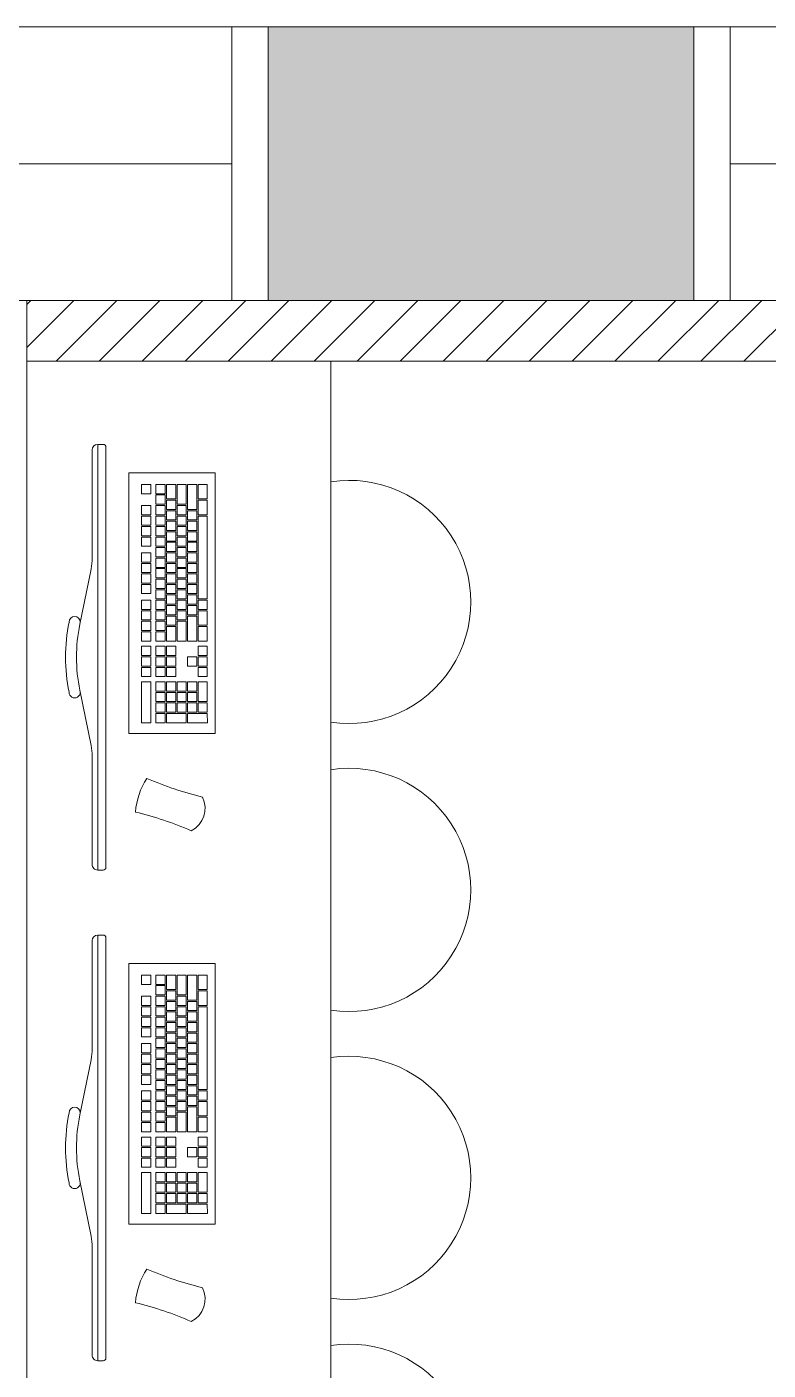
# Model space of a CAD drawing. Header units: metres. Extents: x 11578468 to 47831421, y -58341524 to -14256839.
# Drawn here: x 23842831 to 23844050, y -29054341 to -29052132 of the extents above; entities that cross this region are included whole.
import ezdxf

# ---------------------------------------------------------------- set-up
doc = ezdxf.new("R2010")
doc.units = ezdxf.units.M
doc.header["$LTSCALE"] = 50
doc.header["$MEASUREMENT"] = 0
doc.linetypes.add('DH-HID2', pattern=[1.2, 0.8, -0.4])
doc.layers.add('FU-FURM', color=251, linetype='DH-HID2')
doc.layers.add('ha', color=8, linetype='CONTINUOUS', lineweight=5)

# ---------------------------------------------------------------- blocks, each defined once
blk = doc.blocks.new('gasdgd')
at = {"layer": 'ha'}
for p, q in [((23843227.7, -29052132.3), (23843927.7, -29052132.3)), ((23843227.7, -29052332.3), (23843227.7, -29052132.3)), ((23843927.7, -29052332.3), (23843927.7, -29052132.3)), ((23843227.7, -29052582.3), (23843227.7, -29052332.3)), ((23843927.7, -29052332.3), (23843927.7, -29052582.3)), ((23838887.7, -29052357.3), (23843167.7, -29052357.3)), ((23843987.7, -29052357.3), (23850967.7, -29052357.3)), ((23842830.7, -29052589.1), (23842837.5, -29052582.3)), ((23842830.7, -29052659.8), (23842908.2, -29052582.3)), ((23842830.7, -29052582.3), (23842830.7, -29055482.3)), ((23842830.7, -29052582.3), (23842830.7, -29055482.3)), ((23842830.7, -29052582.3), (23844130.7, -29052582.3)), ((23842830.7, -29052682.2), (23842830.7, -29052582.3)), ((23842879, -29052682.2), (23842978.9, -29052582.3)), ((23842949.7, -29052682.2), (23843049.7, -29052582.3)), ((23843020.4, -29052682.2), (23843120.4, -29052582.3)), ((23843091.1, -29052682.2), (23843191.1, -29052582.3)), ((23843161.8, -29052682.2), (23843261.8, -29052582.3)), ((23843927.7, -29052582.3), (23843227.7, -29052582.3)), ((23843232.5, -29052682.2), (23843332.5, -29052582.3)), ((23843303.2, -29052682.2), (23843403.2, -29052582.3)), ((23843373.9, -29052682.2), (23843473.9, -29052582.3)), ((23843444.7, -29052682.2), (23843544.6, -29052582.3)), ((23843515.4, -29052682.2), (23843615.3, -29052582.3)), ((23843586.1, -29052682.2), (23843686.1, -29052582.3)), ((23843656.8, -29052682.2), (23843756.8, -29052582.3)), ((23843727.5, -29052682.2), (23843827.5, -29052582.3)), ((23843798.2, -29052682.2), (23843898.2, -29052582.3)), ((23843868.9, -29052682.2), (23843968.9, -29052582.3)), ((23843939.6, -29052682.2), (23844039.6, -29052582.3)), ((23844010.3, -29052682.2), (23844110.3, -29052582.3)), ((23844130.7, -29052682.2), (23842830.7, -29052682.2)), ((23842830.7, -29052682.3), (23843330.7, -29052682.3)), ((23842830.7, -29054782.3), (23842830.7, -29052682.3)), ((23843330.7, -29052682.3), (23843330.7, -29054782.3)), ((23842938.2, -29052827.9), (23842938.2, -29053005.8)), ((23842947.2, -29052818.9), (23842947.2, -29053518.9)), ((23842947.2, -29052818.9), (23842947.2, -29052818.9)), ((23842947.2, -29052818.9), (23842956.2, -29052818.9)), ((23842960.7, -29052823.4), (23842960.7, -29053514.4)), ((23842998.7, -29052865.8), (23843140.3, -29052865.8)), ((23842998.7, -29052865.8), (23842998.7, -29053294.4)), ((23843140.3, -29053294.4), (23843140.3, -29052865.8)), ((23843019.3, -29052884.8), (23843019.3, -29052900)), ((23843034.5, -29052884.8), (23843019.3, -29052884.8)), ((23843034.5, -29052900), (23843034.5, -29052884.8)), ((23843043.1, -29052884.8), (23843043.1, -29052900)), ((23843058.3, -29052884.8), (23843043.1, -29052884.8)), ((23843058.3, -29052900), (23843058.3, -29052884.8)), ((23843060.4, -29052884.8), (23843060.4, -29052908.6)), ((23843075.6, -29052884.8), (23843060.4, -29052884.8)), ((23843075.6, -29052908.6), (23843075.6, -29052884.8)), ((23843077.8, -29052884.8), (23843077.8, -29052917.3)), ((23843092.9, -29052884.8), (23843077.8, -29052884.8)), ((23843092.9, -29052917.3), (23843092.9, -29052884.8)), ((23843095.1, -29052884.8), (23843095.1, -29052925.9)), ((23843110.2, -29052884.8), (23843095.1, -29052884.8)), ((23843110.2, -29052925.9), (23843110.2, -29052884.8)), ((23843112.4, -29052884.8), (23843112.4, -29052908.6)), ((23843127.5, -29052884.8), (23843112.4, -29052884.8)), ((23843127.5, -29052908.6), (23843127.5, -29052884.8)), ((23843019.3, -29052900), (23843034.5, -29052900)), ((23843043.1, -29052900), (23843058.3, -29052900)), ((23843058.3, -29052902.1), (23843043.1, -29052902.1)), ((23843043.1, -29052902.1), (23843043.1, -29052917.3)), ((23843043.1, -29052917.3), (23843058.3, -29052917.3)), ((23843058.3, -29052917.3), (23843058.3, -29052902.1)), ((23843060.4, -29052908.6), (23843075.6, -29052908.6)), ((23843060.4, -29052910.8), (23843060.4, -29052925.9)), ((23843075.6, -29052910.8), (23843060.4, -29052910.8)), ((23843075.6, -29052925.9), (23843075.6, -29052910.8)), ((23843077.8, -29052917.3), (23843092.9, -29052917.3)), ((23843112.4, -29052908.6), (23843127.5, -29052908.6)), ((23843112.4, -29052910.8), (23843112.4, -29052934.6)), ((23843127.5, -29052910.8), (23843112.4, -29052910.8)), ((23843127.5, -29052934.6), (23843127.5, -29052910.8)), ((23843019.3, -29052919.4), (23843019.3, -29052934.6)), ((23843034.5, -29052919.4), (23843019.3, -29052919.4)), ((23843019.3, -29052934.6), (23843034.5, -29052934.6)), ((23843019.3, -29052936.7), (23843019.3, -29052951.9)), ((23843034.5, -29052936.7), (23843019.3, -29052936.7)), ((23843034.5, -29052934.6), (23843034.5, -29052919.4)), ((23843034.5, -29052951.9), (23843034.5, -29052936.7)), ((23843058.3, -29052919.4), (23843043.1, -29052919.4)), ((23843043.1, -29052919.4), (23843043.1, -29052934.6)), ((23843043.1, -29052934.6), (23843058.3, -29052934.6)), ((23843043.1, -29052936.7), (23843043.1, -29052951.9)), ((23843058.3, -29052936.7), (23843043.1, -29052936.7)), ((23843058.3, -29052934.6), (23843058.3, -29052919.4)), ((23843058.3, -29052951.9), (23843058.3, -29052936.7)), ((23843060.4, -29052925.9), (23843075.6, -29052925.9)), ((23843060.4, -29052928.1), (23843060.4, -29052943.2)), ((23843075.6, -29052928.1), (23843060.4, -29052928.1)), ((23843075.6, -29052943.2), (23843075.6, -29052928.1)), ((23843077.8, -29052919.4), (23843077.8, -29052934.6)), ((23843092.9, -29052919.4), (23843077.8, -29052919.4)), ((23843077.8, -29052934.6), (23843092.9, -29052934.6)), ((23843077.8, -29052936.7), (23843077.8, -29052951.9)), ((23843092.9, -29052936.7), (23843077.8, -29052936.7)), ((23843092.9, -29052934.6), (23843092.9, -29052919.4)), ((23843092.9, -29052951.9), (23843092.9, -29052936.7)), ((23843095.1, -29052925.9), (23843110.2, -29052925.9)), ((23843095.1, -29052928.1), (23843095.1, -29052943.2)), ((23843110.2, -29052928.1), (23843095.1, -29052928.1)), ((23843110.2, -29052943.2), (23843110.2, -29052928.1)), ((23843112.4, -29052934.6), (23843127.5, -29052934.6)), ((23843112.4, -29052936.7), (23843112.4, -29053073.1)), ((23843127.5, -29052936.7), (23843112.4, -29052936.7)), ((23843127.5, -29053073.1), (23843127.5, -29052936.7)), ((23843019.3, -29052951.9), (23843034.5, -29052951.9)), ((23843019.3, -29052954.1), (23843019.3, -29052969.2)), ((23843034.5, -29052954.1), (23843019.3, -29052954.1)), ((23843034.5, -29052969.2), (23843034.5, -29052954.1)), ((23843043.1, -29052951.9), (23843058.3, -29052951.9)), ((23843058.3, -29052954.1), (23843043.1, -29052954.1)), ((23843043.1, -29052954.1), (23843043.1, -29052969.2)), ((23843058.3, -29052969.2), (23843058.3, -29052954.1)), ((23843060.4, -29052943.2), (23843075.6, -29052943.2)), ((23843060.4, -29052945.4), (23843060.4, -29052960.6)), ((23843075.6, -29052945.4), (23843060.4, -29052945.4)), ((23843060.4, -29052960.6), (23843075.6, -29052960.6)), ((23843075.6, -29052960.6), (23843075.6, -29052945.4)), ((23843077.8, -29052951.9), (23843092.9, -29052951.9)), ((23843092.9, -29052954.1), (23843077.8, -29052954.1)), ((23843077.8, -29052954.1), (23843077.8, -29052969.2)), ((23843092.9, -29052969.2), (23843092.9, -29052954.1)), ((23843095.1, -29052943.2), (23843110.2, -29052943.2)), ((23843095.1, -29052945.4), (23843095.1, -29052960.6)), ((23843110.2, -29052945.4), (23843095.1, -29052945.4)), ((23843095.1, -29052960.6), (23843110.2, -29052960.6)), ((23843110.2, -29052960.6), (23843110.2, -29052945.4)), ((23843019.3, -29052969.2), (23843034.5, -29052969.2)), ((23843019.3, -29052971.4), (23843019.3, -29052986.5)), ((23843034.5, -29052971.4), (23843019.3, -29052971.4)), ((23843034.5, -29052986.5), (23843034.5, -29052971.4)), ((23843043.1, -29052969.2), (23843058.3, -29052969.2)), ((23843058.3, -29052971.4), (23843043.1, -29052971.4)), ((23843043.1, -29052971.4), (23843043.1, -29052986.5)), ((23843058.3, -29052986.5), (23843058.3, -29052971.4)), ((23843060.4, -29052962.7), (23843060.4, -29052977.9)), ((23843075.6, -29052962.7), (23843060.4, -29052962.7)), ((23843060.4, -29052977.9), (23843075.6, -29052977.9)), ((23843060.4, -29052980), (23843060.4, -29052995.2)), ((23843075.6, -29052980), (23843060.4, -29052980)), ((23843075.6, -29052977.9), (23843075.6, -29052962.7)), ((23843075.6, -29052995.2), (23843075.6, -29052980)), ((23843077.8, -29052969.2), (23843092.9, -29052969.2)), ((23843092.9, -29052971.4), (23843077.8, -29052971.4)), ((23843077.8, -29052971.4), (23843077.8, -29052986.5)), ((23843092.9, -29052986.5), (23843092.9, -29052971.4)), ((23843095.1, -29052962.7), (23843095.1, -29052977.9)), ((23843110.2, -29052962.7), (23843095.1, -29052962.7)), ((23843095.1, -29052977.9), (23843110.2, -29052977.9)), ((23843095.1, -29052980), (23843095.1, -29052995.2)), ((23843110.2, -29052980), (23843095.1, -29052980)), ((23843110.2, -29052977.9), (23843110.2, -29052962.7)), ((23843110.2, -29052995.2), (23843110.2, -29052980)), ((23843019.3, -29052986.5), (23843034.5, -29052986.5)), ((23843019.3, -29052997.3), (23843019.3, -29053012.5)), ((23843034.5, -29052997.3), (23843019.3, -29052997.3)), ((23843034.5, -29053012.5), (23843034.5, -29052997.3)), ((23843043.1, -29052986.5), (23843058.3, -29052986.5)), ((23843043.1, -29052988.7), (23843043.1, -29053003.8)), ((23843058.3, -29052988.7), (23843043.1, -29052988.7)), ((23843043.1, -29053003.8), (23843058.3, -29053003.8)), ((23843058.3, -29053003.8), (23843058.3, -29052988.7)), ((23843060.4, -29052995.2), (23843075.6, -29052995.2)), ((23843075.6, -29052997.3), (23843060.4, -29052997.3)), ((23843060.4, -29052997.3), (23843060.4, -29053012.5)), ((23843075.6, -29053012.5), (23843075.6, -29052997.3)), ((23843077.8, -29052986.5), (23843092.9, -29052986.5)), ((23843077.8, -29052988.7), (23843077.8, -29053003.8)), ((23843092.9, -29052988.7), (23843077.8, -29052988.7)), ((23843077.8, -29053003.8), (23843092.9, -29053003.8)), ((23843092.9, -29053003.8), (23843092.9, -29052988.7)), ((23843095.1, -29052995.2), (23843110.2, -29052995.2)), ((23843095.1, -29052997.3), (23843095.1, -29053012.5)), ((23843110.2, -29052997.3), (23843095.1, -29052997.3)), ((23843110.2, -29053012.5), (23843110.2, -29052997.3)), ((23842917.8, -29053114.8), (23842936.4, -29053023.9)), ((23843019.3, -29053012.5), (23843034.5, -29053012.5)), ((23843019.3, -29053014.7), (23843019.3, -29053029.8)), ((23843034.5, -29053014.7), (23843019.3, -29053014.7)), ((23843034.5, -29053029.8), (23843034.5, -29053014.7)), ((23843043.1, -29053006), (23843043.1, -29053021.2)), ((23843058.3, -29053006), (23843043.1, -29053006)), ((23843043.1, -29053021.2), (23843058.3, -29053021.2)), ((23843043.1, -29053023.3), (23843043.1, -29053038.5)), ((23843058.3, -29053023.3), (23843043.1, -29053023.3)), ((23843058.3, -29053021.2), (23843058.3, -29053006)), ((23843058.3, -29053038.5), (23843058.3, -29053023.3)), ((23843060.4, -29053012.5), (23843075.6, -29053012.5)), ((23843060.4, -29053014.7), (23843060.4, -29053029.8)), ((23843075.6, -29053014.7), (23843060.4, -29053014.7)), ((23843075.6, -29053029.8), (23843075.6, -29053014.7)), ((23843077.8, -29053006), (23843077.8, -29053021.2)), ((23843092.9, -29053006), (23843077.8, -29053006)), ((23843077.8, -29053021.2), (23843092.9, -29053021.2)), ((23843077.8, -29053023.3), (23843077.8, -29053038.5)), ((23843092.9, -29053023.3), (23843077.8, -29053023.3)), ((23843092.9, -29053021.2), (23843092.9, -29053006)), ((23843092.9, -29053038.5), (23843092.9, -29053023.3)), ((23843095.1, -29053012.5), (23843110.2, -29053012.5)), ((23843095.1, -29053014.7), (23843095.1, -29053029.8)), ((23843110.2, -29053014.7), (23843095.1, -29053014.7)), ((23843110.2, -29053029.8), (23843110.2, -29053014.7)), ((23843019.3, -29053029.8), (23843034.5, -29053029.8)), ((23843034.5, -29053032), (23843019.3, -29053032)), ((23843019.3, -29053032), (23843019.3, -29053047.1)), ((23843019.3, -29053047.1), (23843034.5, -29053047.1)), ((23843019.3, -29053049.3), (23843019.3, -29053064.4)), ((23843034.5, -29053049.3), (23843019.3, -29053049.3)), ((23843034.5, -29053047.1), (23843034.5, -29053032)), ((23843034.5, -29053064.4), (23843034.5, -29053049.3)), ((23843043.1, -29053038.5), (23843058.3, -29053038.5)), ((23843043.1, -29053040.6), (23843043.1, -29053055.8)), ((23843058.3, -29053040.6), (23843043.1, -29053040.6)), ((23843058.3, -29053055.8), (23843058.3, -29053040.6)), ((23843060.4, -29053029.8), (23843075.6, -29053029.8)), ((23843075.6, -29053032), (23843060.4, -29053032)), ((23843060.4, -29053032), (23843060.4, -29053047.1)), ((23843060.4, -29053047.1), (23843075.6, -29053047.1)), ((23843060.4, -29053049.3), (23843060.4, -29053064.4)), ((23843075.6, -29053049.3), (23843060.4, -29053049.3)), ((23843075.6, -29053047.1), (23843075.6, -29053032)), ((23843075.6, -29053064.4), (23843075.6, -29053049.3)), ((23843077.8, -29053038.5), (23843092.9, -29053038.5)), ((23843092.9, -29053040.6), (23843077.8, -29053040.6)), ((23843077.8, -29053040.6), (23843077.8, -29053055.8)), ((23843092.9, -29053055.8), (23843092.9, -29053040.6)), ((23843095.1, -29053029.8), (23843110.2, -29053029.8)), ((23843095.1, -29053032), (23843095.1, -29053047.1)), ((23843110.2, -29053032), (23843095.1, -29053032)), ((23843095.1, -29053047.1), (23843110.2, -29053047.1)), ((23843110.2, -29053049.3), (23843095.1, -29053049.3)), ((23843095.1, -29053049.3), (23843095.1, -29053064.4)), ((23843110.2, -29053047.1), (23843110.2, -29053032)), ((23843110.2, -29053064.4), (23843110.2, -29053049.3)), ((23843019.3, -29053064.4), (23843034.5, -29053064.4)), ((23843043.1, -29053055.8), (23843058.3, -29053055.8)), ((23843058.3, -29053058), (23843043.1, -29053058)), ((23843043.1, -29053058), (23843043.1, -29053073.1)), ((23843058.3, -29053073.1), (23843058.3, -29053058)), ((23843060.4, -29053064.4), (23843075.6, -29053064.4)), ((23843060.4, -29053066.6), (23843060.4, -29053081.8)), ((23843075.6, -29053066.6), (23843060.4, -29053066.6)), ((23843075.6, -29053081.8), (23843075.6, -29053066.6)), ((23843077.8, -29053055.8), (23843092.9, -29053055.8)), ((23843077.8, -29053058), (23843077.8, -29053073.1)), ((23843092.9, -29053058), (23843077.8, -29053058)), ((23843092.9, -29053073.1), (23843092.9, -29053058)), ((23843095.1, -29053064.4), (23843110.2, -29053064.4)), ((23843095.1, -29053066.6), (23843095.1, -29053081.8)), ((23843110.2, -29053066.6), (23843095.1, -29053066.6)), ((23843110.2, -29053081.8), (23843110.2, -29053066.6)), ((23843019.3, -29053075.3), (23843019.3, -29053090.4)), ((23843034.5, -29053075.3), (23843019.3, -29053075.3)), ((23843019.3, -29053090.4), (23843034.5, -29053090.4)), ((23843019.3, -29053092.6), (23843019.3, -29053107.7)), ((23843034.5, -29053092.6), (23843019.3, -29053092.6)), ((23843034.5, -29053090.4), (23843034.5, -29053075.3)), ((23843034.5, -29053107.7), (23843034.5, -29053092.6)), ((23843043.1, -29053073.1), (23843058.3, -29053073.1)), ((23843058.3, -29053075.3), (23843043.1, -29053075.3)), ((23843043.1, -29053075.3), (23843043.1, -29053090.4)), ((23843043.1, -29053090.4), (23843058.3, -29053090.4)), ((23843058.3, -29053092.6), (23843043.1, -29053092.6)), ((23843043.1, -29053092.6), (23843043.1, -29053107.7)), ((23843058.3, -29053090.4), (23843058.3, -29053075.3)), ((23843058.3, -29053107.7), (23843058.3, -29053092.6)), ((23843075.6, -29053081.8), (23843060.4, -29053081.8)), ((23843060.4, -29053083.9), (23843060.4, -29053099.1)), ((23843060.4, -29053083.9), (23843075.6, -29053083.9)), ((23843075.6, -29053099.1), (23843075.6, -29053083.9)), ((23843077.8, -29053073.1), (23843092.9, -29053073.1)), ((23843092.9, -29053075.3), (23843077.8, -29053075.3)), ((23843077.8, -29053075.3), (23843077.8, -29053090.4)), ((23843077.8, -29053090.4), (23843092.9, -29053090.4)), ((23843077.8, -29053092.6), (23843077.8, -29053107.7)), ((23843092.9, -29053092.6), (23843077.8, -29053092.6)), ((23843092.9, -29053090.4), (23843092.9, -29053075.3)), ((23843092.9, -29053107.7), (23843092.9, -29053092.6)), ((23843110.2, -29053081.8), (23843095.1, -29053081.8)), ((23843095.1, -29053083.9), (23843095.1, -29053099.1)), ((23843095.1, -29053083.9), (23843110.2, -29053083.9)), ((23843110.2, -29053099.1), (23843110.2, -29053083.9)), ((23843127.5, -29053073.1), (23843112.4, -29053073.1)), ((23843127.5, -29053075.3), (23843112.4, -29053075.3)), ((23843112.4, -29053075.3), (23843112.4, -29053090.4)), ((23843127.5, -29053090.4), (23843112.4, -29053090.4)), ((23843112.4, -29053092.6), (23843112.4, -29053116.4)), ((23843127.5, -29053092.6), (23843112.4, -29053092.6)), ((23843127.5, -29053090.4), (23843127.5, -29053075.3)), ((23843127.5, -29053116.4), (23843127.5, -29053092.6)), ((23843019.3, -29053107.7), (23843034.5, -29053107.7)), ((23843019.3, -29053109.9), (23843019.3, -29053125)), ((23843034.5, -29053109.9), (23843019.3, -29053109.9)), ((23843034.5, -29053125), (23843034.5, -29053109.9)), ((23843043.1, -29053107.7), (23843058.3, -29053107.7)), ((23843058.3, -29053109.9), (23843043.1, -29053109.9)), ((23843043.1, -29053109.9), (23843043.1, -29053125)), ((23843058.3, -29053125), (23843058.3, -29053109.9)), ((23843060.4, -29053099.1), (23843075.6, -29053099.1)), ((23843060.4, -29053101.2), (23843060.4, -29053116.4)), ((23843060.4, -29053101.2), (23843075.6, -29053101.2)), ((23843075.6, -29053116.4), (23843075.6, -29053101.2)), ((23843077.8, -29053107.7), (23843092.9, -29053107.7)), ((23843077.8, -29053109.9), (23843077.8, -29053142.4)), ((23843092.9, -29053109.9), (23843077.8, -29053109.9)), ((23843092.9, -29053142.4), (23843092.9, -29053109.9)), ((23843095.1, -29053099.1), (23843110.2, -29053099.1)), ((23843095.1, -29053101.2), (23843095.1, -29053142.4)), ((23843110.2, -29053101.2), (23843095.1, -29053101.2)), ((23843110.2, -29053142.4), (23843110.2, -29053101.2)), ((23843019.3, -29053125), (23843034.5, -29053125)), ((23843019.3, -29053127.2), (23843019.3, -29053142.4)), ((23843034.5, -29053127.2), (23843019.3, -29053127.2)), ((23843034.5, -29053142.4), (23843034.5, -29053127.2)), ((23843043.1, -29053125), (23843058.3, -29053125)), ((23843043.1, -29053127.2), (23843043.1, -29053142.4)), ((23843058.3, -29053127.2), (23843043.1, -29053127.2)), ((23843058.3, -29053142.4), (23843058.3, -29053127.2)), ((23843060.4, -29053116.4), (23843075.6, -29053116.4)), ((23843060.4, -29053118.6), (23843060.4, -29053142.4)), ((23843075.6, -29053118.6), (23843060.4, -29053118.6)), ((23843075.6, -29053142.4), (23843075.6, -29053118.6)), ((23843112.4, -29053116.4), (23843127.5, -29053116.4)), ((23843112.4, -29053118.6), (23843112.4, -29053142.4)), ((23843127.5, -29053118.6), (23843112.4, -29053118.6)), ((23843127.5, -29053142.4), (23843127.5, -29053118.6)), ((23843019.3, -29053142.4), (23843034.5, -29053142.4)), ((23843019.3, -29053151), (23843019.3, -29053166.2)), ((23843034.5, -29053151), (23843019.3, -29053151)), ((23843034.5, -29053166.2), (23843034.5, -29053151)), ((23843043.1, -29053142.4), (23843058.3, -29053142.4)), ((23843058.3, -29053151), (23843043.1, -29053151)), ((23843043.1, -29053151), (23843043.1, -29053166.2)), ((23843058.3, -29053166.2), (23843058.3, -29053151)), ((23843060.4, -29053142.4), (23843075.6, -29053142.4)), ((23843060.4, -29053151), (23843060.4, -29053166.2)), ((23843075.6, -29053151), (23843060.4, -29053151)), ((23843075.6, -29053166.2), (23843075.6, -29053151)), ((23843077.8, -29053142.4), (23843092.9, -29053142.4)), ((23843095.1, -29053142.4), (23843110.2, -29053142.4)), ((23843112.4, -29053142.4), (23843127.5, -29053142.4)), ((23843112.4, -29053151), (23843112.4, -29053166.2)), ((23843127.5, -29053151), (23843112.4, -29053151)), ((23843127.5, -29053166.2), (23843127.5, -29053151)), ((23843019.3, -29053166.2), (23843034.5, -29053166.2)), ((23843019.3, -29053168.3), (23843019.3, -29053183.5)), ((23843034.5, -29053168.3), (23843019.3, -29053168.3)), ((23843034.5, -29053183.5), (23843034.5, -29053168.3)), ((23843043.1, -29053166.2), (23843058.3, -29053166.2)), ((23843058.3, -29053168.3), (23843043.1, -29053168.3)), ((23843043.1, -29053168.3), (23843043.1, -29053183.5)), ((23843058.3, -29053183.5), (23843058.3, -29053168.3)), ((23843060.4, -29053166.2), (23843075.6, -29053166.2)), ((23843060.4, -29053168.3), (23843060.4, -29053183.5)), ((23843075.6, -29053168.3), (23843060.4, -29053168.3)), ((23843075.6, -29053183.5), (23843075.6, -29053168.3)), ((23843095.1, -29053168.3), (23843095.1, -29053183.5)), ((23843110.2, -29053168.3), (23843095.1, -29053168.3)), ((23843110.2, -29053183.5), (23843110.2, -29053168.3)), ((23843112.4, -29053166.2), (23843127.5, -29053166.2)), ((23843127.5, -29053168.3), (23843112.4, -29053168.3)), ((23843112.4, -29053168.3), (23843112.4, -29053183.5)), ((23843127.5, -29053183.5), (23843127.5, -29053168.3)), ((23843019.3, -29053183.5), (23843034.5, -29053183.5)), ((23843019.3, -29053185.7), (23843019.3, -29053200.8)), ((23843034.5, -29053185.7), (23843019.3, -29053185.7)), ((23843019.3, -29053200.8), (23843034.5, -29053200.8)), ((23843034.5, -29053200.8), (23843034.5, -29053185.7)), ((23843043.1, -29053183.5), (23843058.3, -29053183.5)), ((23843043.1, -29053185.7), (23843043.1, -29053200.8)), ((23843058.3, -29053185.7), (23843043.1, -29053185.7)), ((23843043.1, -29053200.8), (23843058.3, -29053200.8)), ((23843058.3, -29053200.8), (23843058.3, -29053185.7)), ((23843060.4, -29053183.5), (23843075.6, -29053183.5)), ((23843060.4, -29053185.7), (23843060.4, -29053200.8)), ((23843075.6, -29053185.7), (23843060.4, -29053185.7)), ((23843060.4, -29053200.8), (23843075.6, -29053200.8)), ((23843075.6, -29053200.8), (23843075.6, -29053185.7)), ((23843095.1, -29053183.5), (23843110.2, -29053183.5)), ((23843112.4, -29053183.5), (23843127.5, -29053183.5)), ((23843112.4, -29053185.7), (23843112.4, -29053200.8)), ((23843127.5, -29053185.7), (23843112.4, -29053185.7)), ((23843112.4, -29053200.8), (23843127.5, -29053200.8)), ((23843127.5, -29053200.8), (23843127.5, -29053185.7)), ((23842917.8, -29053223), (23842936.4, -29053314)), ((23843019.3, -29053209.5), (23843019.3, -29053276.6)), ((23843034.5, -29053209.5), (23843019.3, -29053209.5)), ((23843034.5, -29053276.6), (23843034.5, -29053209.5)), ((23843058.3, -29053209.5), (23843043.1, -29053209.5)), ((23843043.1, -29053209.5), (23843043.1, -29053224.6)), ((23843043.1, -29053224.6), (23843058.3, -29053224.6)), ((23843058.3, -29053224.6), (23843058.3, -29053209.5)), ((23843060.4, -29053209.5), (23843060.4, -29053224.6)), ((23843075.6, -29053209.5), (23843060.4, -29053209.5)), ((23843060.4, -29053224.6), (23843075.6, -29053224.6)), ((23843075.6, -29053224.6), (23843075.6, -29053209.5)), ((23843077.8, -29053209.5), (23843077.8, -29053224.6)), ((23843092.9, -29053209.5), (23843077.8, -29053209.5)), ((23843077.8, -29053224.6), (23843092.9, -29053224.6)), ((23843092.9, -29053224.6), (23843092.9, -29053209.5)), ((23843095.1, -29053209.5), (23843095.1, -29053224.6)), ((23843110.2, -29053209.5), (23843095.1, -29053209.5)), ((23843095.1, -29053224.6), (23843110.2, -29053224.6)), ((23843110.2, -29053224.6), (23843110.2, -29053209.5)), ((23843112.4, -29053209.5), (23843112.4, -29053241.9)), ((23843127.5, -29053209.5), (23843112.4, -29053209.5)), ((23843127.5, -29053241.9), (23843127.5, -29053209.5)), ((23843043.1, -29053226.8), (23843043.1, -29053241.9)), ((23843058.3, -29053226.8), (23843043.1, -29053226.8)), ((23843043.1, -29053241.9), (23843058.3, -29053241.9)), ((23843058.3, -29053244.1), (23843043.1, -29053244.1)), ((23843043.1, -29053244.1), (23843043.1, -29053259.2)), ((23843058.3, -29053241.9), (23843058.3, -29053226.8)), ((23843058.3, -29053259.2), (23843058.3, -29053244.1)), ((23843060.4, -29053226.8), (23843060.4, -29053241.9)), ((23843075.6, -29053226.8), (23843060.4, -29053226.8)), ((23843060.4, -29053241.9), (23843075.6, -29053241.9)), ((23843060.4, -29053244.1), (23843060.4, -29053259.2)), ((23843075.6, -29053244.1), (23843060.4, -29053244.1)), ((23843075.6, -29053241.9), (23843075.6, -29053226.8)), ((23843075.6, -29053259.2), (23843075.6, -29053244.1)), ((23843077.8, -29053226.8), (23843077.8, -29053241.9)), ((23843092.9, -29053226.8), (23843077.8, -29053226.8)), ((23843077.8, -29053241.9), (23843092.9, -29053241.9)), ((23843092.9, -29053244.1), (23843077.8, -29053244.1)), ((23843077.8, -29053244.1), (23843077.8, -29053259.2)), ((23843092.9, -29053241.9), (23843092.9, -29053226.8)), ((23843092.9, -29053259.2), (23843092.9, -29053244.1)), ((23843095.1, -29053226.8), (23843095.1, -29053241.9)), ((23843110.2, -29053226.8), (23843095.1, -29053226.8)), ((23843095.1, -29053241.9), (23843110.2, -29053241.9)), ((23843110.2, -29053244.1), (23843095.1, -29053244.1)), ((23843095.1, -29053244.1), (23843095.1, -29053259.2)), ((23843110.2, -29053241.9), (23843110.2, -29053226.8)), ((23843110.2, -29053259.2), (23843110.2, -29053244.1)), ((23843112.4, -29053241.9), (23843127.5, -29053241.9)), ((23843127.5, -29053244.1), (23843112.4, -29053244.1)), ((23843112.4, -29053244.1), (23843112.4, -29053259.2)), ((23843127.5, -29053259.2), (23843127.5, -29053244.1)), ((23843043.1, -29053259.2), (23843058.3, -29053259.2)), ((23843043.1, -29053261.4), (23843043.1, -29053276.6)), ((23843058.3, -29053261.4), (23843043.1, -29053261.4)), ((23843058.3, -29053276.6), (23843058.3, -29053261.4)), ((23843060.4, -29053259.2), (23843075.6, -29053259.2)), ((23843060.4, -29053261.4), (23843060.5, -29053276.6)), ((23843092.9, -29053261.4), (23843060.4, -29053261.4)), ((23843077.8, -29053259.2), (23843092.9, -29053259.2)), ((23843092.9, -29053276.6), (23843092.9, -29053261.4)), ((23843095.1, -29053259.2), (23843110.2, -29053259.2)), ((23843095.1, -29053261.4), (23843095.1, -29053276.6)), ((23843127.5, -29053261.4), (23843095.1, -29053261.4)), ((23843112.4, -29053259.2), (23843127.5, -29053259.2)), ((23843127.6, -29053276.6), (23843127.5, -29053261.4)), ((23843019.3, -29053276.6), (23843034.5, -29053276.6)), ((23843043.1, -29053276.6), (23843058.3, -29053276.6)), ((23843060.5, -29053276.6), (23843092.9, -29053276.6)), ((23843095.1, -29053276.6), (23843127.6, -29053276.6)), ((23842998.7, -29053294.4), (23843140.3, -29053294.4)), ((23842938.2, -29053509.9), (23842938.2, -29053332)), ((23842947.2, -29053518.9), (23842947.2, -29053518.9)), ((23842956.2, -29053518.9), (23842947.2, -29053518.9)), ((23842938.2, -29053634.9), (23842938.2, -29053812.8)), ((23842947.2, -29053625.9), (23842947.2, -29054325.9)), ((23842947.2, -29053625.9), (23842947.2, -29053625.9)), ((23842947.2, -29053625.9), (23842956.2, -29053625.9)), ((23842960.7, -29053630.4), (23842960.7, -29054321.4)), ((23842998.7, -29053672.8), (23843140.3, -29053672.8)), ((23842998.7, -29053672.8), (23842998.7, -29054101.4)), ((23843140.3, -29054101.4), (23843140.3, -29053672.8)), ((23843019.3, -29053691.8), (23843019.3, -29053707)), ((23843034.5, -29053691.8), (23843019.3, -29053691.8)), ((23843019.3, -29053707), (23843034.5, -29053707)), ((23843034.5, -29053707), (23843034.5, -29053691.8)), ((23843043.1, -29053691.8), (23843043.1, -29053707)), ((23843058.3, -29053691.8), (23843043.1, -29053691.8)), ((23843043.1, -29053707), (23843058.3, -29053707)), ((23843058.3, -29053709.1), (23843043.1, -29053709.1)), ((23843043.1, -29053709.1), (23843043.1, -29053724.3)), ((23843058.3, -29053707), (23843058.3, -29053691.8)), ((23843058.3, -29053724.3), (23843058.3, -29053709.1)), ((23843060.4, -29053691.8), (23843060.4, -29053715.6)), ((23843075.6, -29053691.8), (23843060.4, -29053691.8)), ((23843075.6, -29053715.6), (23843075.6, -29053691.8)), ((23843077.8, -29053691.8), (23843077.8, -29053724.3)), ((23843092.9, -29053691.8), (23843077.8, -29053691.8)), ((23843092.9, -29053724.3), (23843092.9, -29053691.8)), ((23843095.1, -29053691.8), (23843095.1, -29053732.9)), ((23843110.2, -29053691.8), (23843095.1, -29053691.8)), ((23843110.2, -29053732.9), (23843110.2, -29053691.8)), ((23843112.4, -29053691.8), (23843112.4, -29053715.6)), ((23843127.5, -29053691.8), (23843112.4, -29053691.8)), ((23843127.5, -29053715.6), (23843127.5, -29053691.8)), ((23843019.3, -29053726.4), (23843019.3, -29053741.6)), ((23843034.5, -29053726.4), (23843019.3, -29053726.4)), ((23843034.5, -29053741.6), (23843034.5, -29053726.4)), ((23843043.1, -29053724.3), (23843058.3, -29053724.3)), ((23843058.3, -29053726.4), (23843043.1, -29053726.4)), ((23843043.1, -29053726.4), (23843043.1, -29053741.6)), ((23843058.3, -29053741.6), (23843058.3, -29053726.4)), ((23843060.4, -29053715.6), (23843075.6, -29053715.6)), ((23843060.4, -29053717.8), (23843060.4, -29053732.9)), ((23843075.6, -29053717.8), (23843060.4, -29053717.8)), ((23843060.4, -29053732.9), (23843075.6, -29053732.9)), ((23843075.6, -29053732.9), (23843075.6, -29053717.8)), ((23843077.8, -29053724.3), (23843092.9, -29053724.3)), ((23843077.8, -29053726.4), (23843077.8, -29053741.6)), ((23843092.9, -29053726.4), (23843077.8, -29053726.4)), ((23843092.9, -29053741.6), (23843092.9, -29053726.4)), ((23843095.1, -29053732.9), (23843110.2, -29053732.9)), ((23843112.4, -29053715.6), (23843127.5, -29053715.6)), ((23843112.4, -29053717.8), (23843112.4, -29053741.6)), ((23843127.5, -29053717.8), (23843112.4, -29053717.8)), ((23843127.5, -29053741.6), (23843127.5, -29053717.8)), ((23843019.3, -29053741.6), (23843034.5, -29053741.6)), ((23843019.3, -29053743.8), (23843019.3, -29053758.9)), ((23843034.5, -29053743.8), (23843019.3, -29053743.8)), ((23843034.5, -29053758.9), (23843034.5, -29053743.8)), ((23843043.1, -29053741.6), (23843058.3, -29053741.6)), ((23843043.1, -29053743.8), (23843043.1, -29053758.9)), ((23843058.3, -29053743.8), (23843043.1, -29053743.8)), ((23843058.3, -29053758.9), (23843058.3, -29053743.8)), ((23843060.4, -29053735.1), (23843060.4, -29053750.2)), ((23843075.6, -29053735.1), (23843060.4, -29053735.1)), ((23843060.4, -29053750.2), (23843075.6, -29053750.2)), ((23843060.4, -29053752.4), (23843060.4, -29053767.6)), ((23843075.6, -29053752.4), (23843060.4, -29053752.4)), ((23843075.6, -29053750.2), (23843075.6, -29053735.1)), ((23843075.6, -29053767.6), (23843075.6, -29053752.4)), ((23843077.8, -29053741.6), (23843092.9, -29053741.6)), ((23843077.8, -29053743.8), (23843077.8, -29053758.9)), ((23843092.9, -29053743.8), (23843077.8, -29053743.8)), ((23843092.9, -29053758.9), (23843092.9, -29053743.8)), ((23843095.1, -29053735.1), (23843095.1, -29053750.2)), ((23843110.2, -29053735.1), (23843095.1, -29053735.1)), ((23843095.1, -29053750.2), (23843110.2, -29053750.2)), ((23843095.1, -29053752.4), (23843095.1, -29053767.6)), ((23843110.2, -29053752.4), (23843095.1, -29053752.4)), ((23843110.2, -29053750.2), (23843110.2, -29053735.1)), ((23843110.2, -29053767.6), (23843110.2, -29053752.4)), ((23843112.4, -29053741.6), (23843127.5, -29053741.6)), ((23843112.4, -29053743.8), (23843112.4, -29053880.1)), ((23843127.5, -29053743.8), (23843112.4, -29053743.8)), ((23843127.5, -29053880.1), (23843127.5, -29053743.8)), ((23843019.3, -29053758.9), (23843034.5, -29053758.9)), ((23843019.3, -29053761.1), (23843019.3, -29053776.2)), ((23843034.5, -29053761.1), (23843019.3, -29053761.1)), ((23843019.3, -29053776.2), (23843034.5, -29053776.2)), ((23843019.3, -29053778.4), (23843019.3, -29053793.5)), ((23843034.5, -29053778.4), (23843019.3, -29053778.4)), ((23843034.5, -29053776.2), (23843034.5, -29053761.1)), ((23843034.5, -29053793.5), (23843034.5, -29053778.4)), ((23843043.1, -29053758.9), (23843058.3, -29053758.9)), ((23843058.3, -29053761.1), (23843043.1, -29053761.1)), ((23843043.1, -29053761.1), (23843043.1, -29053776.2)), ((23843043.1, -29053776.2), (23843058.3, -29053776.2)), ((23843058.3, -29053778.4), (23843043.1, -29053778.4)), ((23843043.1, -29053778.4), (23843043.1, -29053793.5)), ((23843058.3, -29053776.2), (23843058.3, -29053761.1)), ((23843058.3, -29053793.5), (23843058.3, -29053778.4)), ((23843060.4, -29053767.6), (23843075.6, -29053767.6)), ((23843060.4, -29053769.7), (23843060.4, -29053784.9)), ((23843075.6, -29053769.7), (23843060.4, -29053769.7)), ((23843075.6, -29053784.9), (23843075.6, -29053769.7)), ((23843077.8, -29053758.9), (23843092.9, -29053758.9)), ((23843092.9, -29053761.1), (23843077.8, -29053761.1)), ((23843077.8, -29053761.1), (23843077.8, -29053776.2)), ((23843077.8, -29053776.2), (23843092.9, -29053776.2)), ((23843092.9, -29053778.4), (23843077.8, -29053778.4)), ((23843077.8, -29053778.4), (23843077.8, -29053793.5)), ((23843092.9, -29053776.2), (23843092.9, -29053761.1)), ((23843092.9, -29053793.5), (23843092.9, -29053778.4)), ((23843095.1, -29053767.6), (23843110.2, -29053767.6)), ((23843095.1, -29053769.7), (23843095.1, -29053784.9)), ((23843110.2, -29053769.7), (23843095.1, -29053769.7)), ((23843110.2, -29053784.9), (23843110.2, -29053769.7)), ((23843019.3, -29053793.5), (23843034.5, -29053793.5)), ((23843043.1, -29053793.5), (23843058.3, -29053793.5)), ((23843043.1, -29053795.7), (23843043.1, -29053810.9)), ((23843058.3, -29053795.7), (23843043.1, -29053795.7)), ((23843058.3, -29053810.9), (23843058.3, -29053795.7)), ((23843060.4, -29053784.9), (23843075.6, -29053784.9)), ((23843060.4, -29053787), (23843060.4, -29053802.2)), ((23843075.6, -29053787), (23843060.4, -29053787)), ((23843075.6, -29053802.2), (23843075.6, -29053787)), ((23843077.8, -29053793.5), (23843092.9, -29053793.5)), ((23843077.8, -29053795.7), (23843077.8, -29053810.9)), ((23843092.9, -29053795.7), (23843077.8, -29053795.7)), ((23843092.9, -29053810.9), (23843092.9, -29053795.7)), ((23843095.1, -29053784.9), (23843110.2, -29053784.9)), ((23843095.1, -29053787), (23843095.1, -29053802.2)), ((23843110.2, -29053787), (23843095.1, -29053787)), ((23843110.2, -29053802.2), (23843110.2, -29053787)), ((23843019.3, -29053804.4), (23843019.3, -29053819.5)), ((23843034.5, -29053804.4), (23843019.3, -29053804.4)), ((23843019.3, -29053819.5), (23843034.5, -29053819.5)), ((23843019.3, -29053821.7), (23843019.3, -29053836.8)), ((23843034.5, -29053821.7), (23843019.3, -29053821.7)), ((23843034.5, -29053819.5), (23843034.5, -29053804.4)), ((23843034.5, -29053836.8), (23843034.5, -29053821.7)), ((23843043.1, -29053810.9), (23843058.3, -29053810.9)), ((23843043.1, -29053813), (23843043.1, -29053828.2)), ((23843058.3, -29053813), (23843043.1, -29053813)), ((23843058.3, -29053828.2), (23843058.3, -29053813)), ((23843060.4, -29053802.2), (23843075.6, -29053802.2)), ((23843075.6, -29053804.4), (23843060.4, -29053804.4)), ((23843060.4, -29053804.4), (23843060.4, -29053819.5)), ((23843060.4, -29053819.5), (23843075.6, -29053819.5)), ((23843060.4, -29053821.7), (23843060.4, -29053836.8)), ((23843075.6, -29053821.7), (23843060.4, -29053821.7)), ((23843075.6, -29053819.5), (23843075.6, -29053804.4)), ((23843075.6, -29053836.8), (23843075.6, -29053821.7)), ((23843077.8, -29053810.9), (23843092.9, -29053810.9)), ((23843077.8, -29053813), (23843077.8, -29053828.2)), ((23843092.9, -29053813), (23843077.8, -29053813)), ((23843092.9, -29053828.2), (23843092.9, -29053813)), ((23843095.1, -29053802.2), (23843110.2, -29053802.2)), ((23843095.1, -29053804.4), (23843095.1, -29053819.5)), ((23843110.2, -29053804.4), (23843095.1, -29053804.4)), ((23843095.1, -29053819.5), (23843110.2, -29053819.5)), ((23843095.1, -29053821.7), (23843095.1, -29053836.8)), ((23843110.2, -29053821.7), (23843095.1, -29053821.7)), ((23843110.2, -29053819.5), (23843110.2, -29053804.4)), ((23843110.2, -29053836.8), (23843110.2, -29053821.7)), ((23842917.8, -29053921.8), (23842936.4, -29053830.9)), ((23843019.3, -29053836.8), (23843034.5, -29053836.8)), ((23843034.5, -29053839), (23843019.3, -29053839)), ((23843019.3, -29053839), (23843019.3, -29053854.1)), ((23843034.5, -29053854.1), (23843034.5, -29053839)), ((23843043.1, -29053828.2), (23843058.3, -29053828.2)), ((23843043.1, -29053830.3), (23843043.1, -29053845.5)), ((23843058.3, -29053830.3), (23843043.1, -29053830.3)), ((23843058.3, -29053845.5), (23843058.3, -29053830.3)), ((23843060.4, -29053836.8), (23843075.6, -29053836.8)), ((23843075.6, -29053839), (23843060.4, -29053839)), ((23843060.4, -29053839), (23843060.4, -29053854.1)), ((23843075.6, -29053854.1), (23843075.6, -29053839)), ((23843077.8, -29053828.2), (23843092.9, -29053828.2)), ((23843077.8, -29053830.3), (23843077.8, -29053845.5)), ((23843092.9, -29053830.3), (23843077.8, -29053830.3)), ((23843092.9, -29053845.5), (23843092.9, -29053830.3)), ((23843095.1, -29053836.8), (23843110.2, -29053836.8)), ((23843095.1, -29053839), (23843095.1, -29053854.1)), ((23843110.2, -29053839), (23843095.1, -29053839)), ((23843110.2, -29053854.1), (23843110.2, -29053839)), ((23843019.3, -29053854.1), (23843034.5, -29053854.1)), ((23843019.3, -29053856.3), (23843019.3, -29053871.5)), ((23843034.5, -29053856.3), (23843019.3, -29053856.3)), ((23843034.5, -29053871.5), (23843034.5, -29053856.3)), ((23843043.1, -29053845.5), (23843058.3, -29053845.5)), ((23843043.1, -29053847.6), (23843043.1, -29053862.8)), ((23843058.3, -29053847.6), (23843043.1, -29053847.6)), ((23843043.1, -29053862.8), (23843058.3, -29053862.8)), ((23843058.3, -29053865), (23843043.1, -29053865)), ((23843043.1, -29053865), (23843043.1, -29053880.1)), ((23843058.3, -29053862.8), (23843058.3, -29053847.6)), ((23843058.3, -29053880.1), (23843058.3, -29053865)), ((23843060.4, -29053854.1), (23843075.6, -29053854.1)), ((23843060.4, -29053856.3), (23843060.4, -29053871.5)), ((23843075.6, -29053856.3), (23843060.4, -29053856.3)), ((23843075.6, -29053871.5), (23843075.6, -29053856.3)), ((23843077.8, -29053845.5), (23843092.9, -29053845.5)), ((23843092.9, -29053847.6), (23843077.8, -29053847.6)), ((23843077.8, -29053847.6), (23843077.8, -29053862.8)), ((23843077.8, -29053862.8), (23843092.9, -29053862.8)), ((23843077.8, -29053865), (23843077.8, -29053880.1)), ((23843092.9, -29053865), (23843077.8, -29053865)), ((23843092.9, -29053862.8), (23843092.9, -29053847.6)), ((23843092.9, -29053880.1), (23843092.9, -29053865)), ((23843095.1, -29053854.1), (23843110.2, -29053854.1)), ((23843110.2, -29053856.3), (23843095.1, -29053856.3)), ((23843095.1, -29053856.3), (23843095.1, -29053871.5)), ((23843110.2, -29053871.5), (23843110.2, -29053856.3)), ((23843019.3, -29053871.5), (23843034.5, -29053871.5)), ((23843019.3, -29053882.3), (23843019.3, -29053897.4)), ((23843034.5, -29053882.3), (23843019.3, -29053882.3)), ((23843034.5, -29053897.4), (23843034.5, -29053882.3)), ((23843043.1, -29053880.1), (23843058.3, -29053880.1)), ((23843058.3, -29053882.3), (23843043.1, -29053882.3)), ((23843043.1, -29053882.3), (23843043.1, -29053897.4)), ((23843058.3, -29053897.4), (23843058.3, -29053882.3)), ((23843060.4, -29053871.5), (23843075.6, -29053871.5)), ((23843060.4, -29053873.6), (23843060.4, -29053888.8)), ((23843075.6, -29053873.6), (23843060.4, -29053873.6)), ((23843075.6, -29053888.8), (23843060.4, -29053888.8)), ((23843075.6, -29053888.8), (23843075.6, -29053873.6)), ((23843077.8, -29053880.1), (23843092.9, -29053880.1)), ((23843092.9, -29053882.3), (23843077.8, -29053882.3)), ((23843077.8, -29053882.3), (23843077.8, -29053897.4)), ((23843092.9, -29053897.4), (23843092.9, -29053882.3)), ((23843095.1, -29053871.5), (23843110.2, -29053871.5)), ((23843095.1, -29053873.6), (23843095.1, -29053888.8)), ((23843110.2, -29053873.6), (23843095.1, -29053873.6)), ((23843110.2, -29053888.8), (23843095.1, -29053888.8)), ((23843110.2, -29053888.8), (23843110.2, -29053873.6)), ((23843127.5, -29053880.1), (23843112.4, -29053880.1)), ((23843127.5, -29053882.3), (23843112.4, -29053882.3)), ((23843112.4, -29053882.3), (23843112.4, -29053897.4)), ((23843127.5, -29053897.4), (23843127.5, -29053882.3)), ((23843019.3, -29053897.4), (23843034.5, -29053897.4)), ((23843019.3, -29053899.6), (23843019.3, -29053914.7)), ((23843034.5, -29053899.6), (23843019.3, -29053899.6)), ((23843034.5, -29053914.7), (23843034.5, -29053899.6)), ((23843043.1, -29053897.4), (23843058.3, -29053897.4)), ((23843058.3, -29053899.6), (23843043.1, -29053899.6)), ((23843043.1, -29053899.6), (23843043.1, -29053914.7)), ((23843058.3, -29053914.7), (23843058.3, -29053899.6)), ((23843060.4, -29053890.9), (23843060.4, -29053906.1)), ((23843060.4, -29053890.9), (23843075.6, -29053890.9)), ((23843060.4, -29053906.1), (23843075.6, -29053906.1)), ((23843060.4, -29053908.2), (23843060.4, -29053923.4)), ((23843060.4, -29053908.2), (23843075.6, -29053908.2)), ((23843075.6, -29053906.1), (23843075.6, -29053890.9)), ((23843075.6, -29053923.4), (23843075.6, -29053908.2)), ((23843077.8, -29053897.4), (23843092.9, -29053897.4)), ((23843077.8, -29053899.6), (23843077.8, -29053914.7)), ((23843092.9, -29053899.6), (23843077.8, -29053899.6)), ((23843092.9, -29053914.7), (23843092.9, -29053899.6)), ((23843095.1, -29053890.9), (23843095.1, -29053906.1)), ((23843095.1, -29053890.9), (23843110.2, -29053890.9)), ((23843095.1, -29053906.1), (23843110.2, -29053906.1)), ((23843095.1, -29053908.2), (23843095.1, -29053949.4)), ((23843110.2, -29053908.2), (23843095.1, -29053908.2)), ((23843110.2, -29053906.1), (23843110.2, -29053890.9)), ((23843110.2, -29053949.4), (23843110.2, -29053908.2)), ((23843127.5, -29053897.4), (23843112.4, -29053897.4)), ((23843112.4, -29053899.6), (23843112.4, -29053923.4)), ((23843127.5, -29053899.6), (23843112.4, -29053899.6)), ((23843127.5, -29053923.4), (23843127.5, -29053899.6)), ((23843019.3, -29053914.7), (23843034.5, -29053914.7)), ((23843019.3, -29053916.9), (23843019.3, -29053932.1)), ((23843034.5, -29053916.9), (23843019.3, -29053916.9)), ((23843019.3, -29053932.1), (23843034.5, -29053932.1)), ((23843034.5, -29053932.1), (23843034.5, -29053916.9)), ((23843043.1, -29053914.7), (23843058.3, -29053914.7)), ((23843058.3, -29053916.9), (23843043.1, -29053916.9)), ((23843043.1, -29053916.9), (23843043.1, -29053932.1)), ((23843043.1, -29053932.1), (23843058.3, -29053932.1)), ((23843058.3, -29053932.1), (23843058.3, -29053916.9)), ((23843060.4, -29053923.4), (23843075.6, -29053923.4)), ((23843060.4, -29053925.6), (23843060.4, -29053949.4)), ((23843075.6, -29053925.6), (23843060.4, -29053925.6)), ((23843075.6, -29053949.4), (23843075.6, -29053925.6)), ((23843077.8, -29053914.7), (23843092.9, -29053914.7)), ((23843077.8, -29053916.9), (23843077.8, -29053949.4)), ((23843092.9, -29053916.9), (23843077.8, -29053916.9)), ((23843092.9, -29053949.4), (23843092.9, -29053916.9)), ((23843112.4, -29053923.4), (23843127.5, -29053923.4)), ((23843112.4, -29053925.6), (23843112.4, -29053949.4)), ((23843127.5, -29053925.6), (23843112.4, -29053925.6)), ((23843127.5, -29053949.4), (23843127.5, -29053925.6)), ((23843019.3, -29053934.2), (23843019.3, -29053949.4)), ((23843034.5, -29053934.2), (23843019.3, -29053934.2)), ((23843019.3, -29053949.4), (23843034.5, -29053949.4)), ((23843034.5, -29053949.4), (23843034.5, -29053934.2)), ((23843043.1, -29053934.2), (23843043.1, -29053949.4)), ((23843058.3, -29053934.2), (23843043.1, -29053934.2)), ((23843043.1, -29053949.4), (23843058.3, -29053949.4)), ((23843058.3, -29053949.4), (23843058.3, -29053934.2)), ((23843060.4, -29053949.4), (23843075.6, -29053949.4)), ((23843077.8, -29053949.4), (23843092.9, -29053949.4)), ((23843095.1, -29053949.4), (23843110.2, -29053949.4)), ((23843112.4, -29053949.4), (23843127.5, -29053949.4)), ((23843019.3, -29053958), (23843019.3, -29053973.2)), ((23843034.5, -29053958), (23843019.3, -29053958)), ((23843019.3, -29053973.2), (23843034.5, -29053973.2)), ((23843019.3, -29053975.3), (23843019.3, -29053990.5)), ((23843034.5, -29053975.3), (23843019.3, -29053975.3)), ((23843034.5, -29053973.2), (23843034.5, -29053958)), ((23843034.5, -29053990.5), (23843034.5, -29053975.3)), ((23843058.3, -29053958), (23843043.1, -29053958)), ((23843043.1, -29053958), (23843043.1, -29053973.2)), ((23843043.1, -29053973.2), (23843058.3, -29053973.2)), ((23843058.3, -29053975.3), (23843043.1, -29053975.3)), ((23843043.1, -29053975.3), (23843043.1, -29053990.5)), ((23843058.3, -29053973.2), (23843058.3, -29053958)), ((23843058.3, -29053990.5), (23843058.3, -29053975.3)), ((23843060.4, -29053958), (23843060.4, -29053973.2)), ((23843075.6, -29053958), (23843060.4, -29053958)), ((23843060.4, -29053973.2), (23843075.6, -29053973.2)), ((23843060.4, -29053975.3), (23843060.4, -29053990.5)), ((23843075.6, -29053975.3), (23843060.4, -29053975.3)), ((23843075.6, -29053973.2), (23843075.6, -29053958)), ((23843075.6, -29053990.5), (23843075.6, -29053975.3)), ((23843095.1, -29053975.3), (23843095.1, -29053990.5)), ((23843110.2, -29053975.3), (23843095.1, -29053975.3)), ((23843110.2, -29053990.5), (23843110.2, -29053975.3)), ((23843112.4, -29053958), (23843112.4, -29053973.2)), ((23843127.5, -29053958), (23843112.4, -29053958)), ((23843112.4, -29053973.2), (23843127.5, -29053973.2)), ((23843127.5, -29053975.3), (23843112.4, -29053975.3)), ((23843112.4, -29053975.3), (23843112.4, -29053990.5)), ((23843127.5, -29053973.2), (23843127.5, -29053958)), ((23843127.5, -29053990.5), (23843127.5, -29053975.3)), ((23843019.3, -29053990.5), (23843034.5, -29053990.5)), ((23843019.3, -29053992.7), (23843019.3, -29054007.8)), ((23843034.5, -29053992.7), (23843019.3, -29053992.7)), ((23843034.5, -29054007.8), (23843034.5, -29053992.7)), ((23843043.1, -29053990.5), (23843058.3, -29053990.5)), ((23843043.1, -29053992.7), (23843043.1, -29054007.8)), ((23843058.3, -29053992.7), (23843043.1, -29053992.7)), ((23843058.3, -29054007.8), (23843058.3, -29053992.7)), ((23843060.4, -29053990.5), (23843075.6, -29053990.5)), ((23843060.4, -29053992.7), (23843060.4, -29054007.8)), ((23843075.6, -29053992.7), (23843060.4, -29053992.7)), ((23843075.6, -29054007.8), (23843075.6, -29053992.7)), ((23843095.1, -29053990.5), (23843110.2, -29053990.5)), ((23843112.4, -29053990.5), (23843127.5, -29053990.5)), ((23843112.4, -29053992.7), (23843112.4, -29054007.8)), ((23843127.5, -29053992.7), (23843112.4, -29053992.7)), ((23843127.5, -29054007.8), (23843127.5, -29053992.7)), ((23843019.3, -29054007.8), (23843034.5, -29054007.8)), ((23843019.3, -29054016.5), (23843019.3, -29054083.6)), ((23843034.5, -29054016.5), (23843019.3, -29054016.5)), ((23843034.5, -29054083.6), (23843034.5, -29054016.5)), ((23843043.1, -29054007.8), (23843058.3, -29054007.8)), ((23843058.3, -29054016.5), (23843043.1, -29054016.5)), ((23843043.1, -29054016.5), (23843043.1, -29054031.6)), ((23843058.3, -29054031.6), (23843058.3, -29054016.5)), ((23843060.4, -29054007.8), (23843075.6, -29054007.8)), ((23843060.4, -29054016.5), (23843060.4, -29054031.6)), ((23843075.6, -29054016.5), (23843060.4, -29054016.5)), ((23843075.6, -29054031.6), (23843075.6, -29054016.5)), ((23843077.8, -29054016.5), (23843077.8, -29054031.6)), ((23843092.9, -29054016.5), (23843077.8, -29054016.5)), ((23843092.9, -29054031.6), (23843092.9, -29054016.5)), ((23843095.1, -29054016.5), (23843095.1, -29054031.6)), ((23843110.2, -29054016.5), (23843095.1, -29054016.5)), ((23843110.2, -29054031.6), (23843110.2, -29054016.5)), ((23843112.4, -29054007.8), (23843127.5, -29054007.8)), ((23843112.4, -29054016.5), (23843112.4, -29054048.9)), ((23843127.5, -29054016.5), (23843112.4, -29054016.5)), ((23843127.5, -29054048.9), (23843127.5, -29054016.5)), ((23842917.8, -29054030.1), (23842936.4, -29054121)), ((23843043.1, -29054031.6), (23843058.3, -29054031.6)), ((23843043.1, -29054033.8), (23843043.1, -29054048.9)), ((23843058.3, -29054033.8), (23843043.1, -29054033.8)), ((23843058.3, -29054048.9), (23843058.3, -29054033.8)), ((23843060.4, -29054031.6), (23843075.6, -29054031.6)), ((23843060.4, -29054033.8), (23843060.4, -29054048.9)), ((23843075.6, -29054033.8), (23843060.4, -29054033.8)), ((23843075.6, -29054048.9), (23843075.6, -29054033.8)), ((23843077.8, -29054031.6), (23843092.9, -29054031.6)), ((23843077.8, -29054033.8), (23843077.8, -29054048.9)), ((23843092.9, -29054033.8), (23843077.8, -29054033.8)), ((23843092.9, -29054048.9), (23843092.9, -29054033.8)), ((23843095.1, -29054031.6), (23843110.2, -29054031.6)), ((23843095.1, -29054033.8), (23843095.1, -29054048.9)), ((23843110.2, -29054033.8), (23843095.1, -29054033.8)), ((23843110.2, -29054048.9), (23843110.2, -29054033.8)), ((23843043.1, -29054048.9), (23843058.3, -29054048.9)), ((23843058.3, -29054051.1), (23843043.1, -29054051.1)), ((23843043.1, -29054051.1), (23843043.1, -29054066.3)), ((23843058.3, -29054066.3), (23843058.3, -29054051.1)), ((23843060.4, -29054048.9), (23843075.6, -29054048.9)), ((23843060.4, -29054051.1), (23843060.4, -29054066.3)), ((23843075.6, -29054051.1), (23843060.4, -29054051.1)), ((23843075.6, -29054066.3), (23843075.6, -29054051.1)), ((23843077.8, -29054048.9), (23843092.9, -29054048.9)), ((23843092.9, -29054051.1), (23843077.8, -29054051.1)), ((23843077.8, -29054051.1), (23843077.8, -29054066.3)), ((23843092.9, -29054066.3), (23843092.9, -29054051.1)), ((23843095.1, -29054048.9), (23843110.2, -29054048.9)), ((23843110.2, -29054051.1), (23843095.1, -29054051.1)), ((23843095.1, -29054051.1), (23843095.1, -29054066.3)), ((23843110.2, -29054066.3), (23843110.2, -29054051.1)), ((23843112.4, -29054048.9), (23843127.5, -29054048.9)), ((23843127.5, -29054051.1), (23843112.4, -29054051.1)), ((23843112.4, -29054051.1), (23843112.4, -29054066.3)), ((23843127.5, -29054066.3), (23843127.5, -29054051.1)), ((23843019.3, -29054083.6), (23843034.5, -29054083.6)), ((23843043.1, -29054066.3), (23843058.3, -29054066.3)), ((23843043.1, -29054068.4), (23843043.1, -29054083.6)), ((23843058.3, -29054068.4), (23843043.1, -29054068.4)), ((23843043.1, -29054083.6), (23843058.3, -29054083.6)), ((23843058.3, -29054083.6), (23843058.3, -29054068.4)), ((23843060.4, -29054066.3), (23843075.6, -29054066.3)), ((23843060.4, -29054068.4), (23843060.5, -29054083.6)), ((23843092.9, -29054068.4), (23843060.4, -29054068.4)), ((23843060.5, -29054083.6), (23843092.9, -29054083.6)), ((23843077.8, -29054066.3), (23843092.9, -29054066.3)), ((23843092.9, -29054083.6), (23843092.9, -29054068.4)), ((23843095.1, -29054066.3), (23843110.2, -29054066.3)), ((23843095.1, -29054068.4), (23843095.1, -29054083.6)), ((23843127.5, -29054068.4), (23843095.1, -29054068.4)), ((23843095.1, -29054083.6), (23843127.6, -29054083.6)), ((23843112.4, -29054066.3), (23843127.5, -29054066.3)), ((23843127.6, -29054083.6), (23843127.5, -29054068.4)), ((23842998.7, -29054101.4), (23843140.3, -29054101.4)), ((23842938.2, -29054316.9), (23842938.2, -29054139.1)), ((23842947.2, -29054325.9), (23842947.2, -29054325.9)), ((23842956.2, -29054325.9), (23842947.2, -29054325.9))]:
    blk.add_line(p, q, dxfattribs=at)
for points in [[(23838827.7, -29052582.3), (23843227.7, -29052582.3), (23843227.7, -29052132.3), (23838827.7, -29052132.3)], [(23843227.7, -29052582.3), (23843167.7, -29052582.3), (23843167.7, -29052132.3), (23843227.7, -29052132.3)], [(23843927.7, -29052582.3), (23851027.7, -29052582.3), (23851027.7, -29052132.3), (23843927.7, -29052132.3)], [(23843927.7, -29052582.3), (23843987.7, -29052582.3), (23843987.7, -29052132.3), (23843927.7, -29052132.3)]]:
    blk.add_lwpolyline(points, close=True, dxfattribs=at)
for centre, radius, start, end in [((23842947.2, -29052827.9), 9, 90.0015, 180.0015), ((23842956.2, -29052823.4), 4.5, 0.0015, 90.0015), ((23843361, -29053078.1), 200, 261.2945, 98.7055), ((23842848.2, -29053005.8), 90, 348.4413, 0.0015), ((23843182.3, -29053168.9), 288, 168.4413, 191.5616), ((23842909.4, -29053111.2), 9.2, 0.0015, 180.0015), ((23843182.3, -29053168.9), 270, 168.4413, 191.5616), ((23842909.4, -29053226.6), 9.2, 180.0015, 0.0015), ((23842848.2, -29053332), 90, 0.0015, 11.5616), ((23843361, -29053551.6), 200, 261.2945, 98.7055), ((23843122.3, -29053430.7), 113, 146.4175, 176.4175), ((23843249.7, -29052860.6), 553.8, 246.4175, 256.4175), ((23843082.6, -29053417.3), 41.4, 296.4175, 26.4175), ((23842879.4, -29053961.9), 553.8, 66.4175, 76.4175), ((23842947.2, -29053509.9), 9, 180.0015, 270.0015), ((23842956.2, -29053514.4), 4.5, 270.0015, 0.0015), ((23842947.2, -29053634.9), 9, 90.0015, 180.0015), ((23842956.2, -29053630.4), 4.5, 0.0015, 90.0015), ((23842848.2, -29053812.8), 90, 348.4413, 0.0015), ((23843361, -29054025.2), 200, 261.2945, 98.7055), ((23842909.4, -29053918.2), 9.2, 0.0015, 180.0015), ((23843182.3, -29053975.9), 288, 168.4413, 191.5616), ((23843182.3, -29053975.9), 270, 168.4413, 191.5616), ((23842909.4, -29054033.7), 9.2, 180.0015, 0.0015), ((23842848.2, -29054139.1), 90, 0.0015, 11.5616), ((23843122.3, -29054237.7), 113, 146.4175, 176.4175), ((23843249.7, -29053667.6), 553.8, 246.4175, 256.4175), ((23843082.6, -29054224.3), 41.4, 296.4175, 26.4175), ((23842879.4, -29054768.9), 553.8, 66.4175, 76.4175), ((23843361, -29054498.7), 200, 261.2945, 98.7055), ((23842947.2, -29054316.9), 9, 180.0015, 270.0015), ((23842956.2, -29054321.4), 4.5, 270.0015, 0.0015)]:
    blk.add_arc(centre, radius, start, end, dxfattribs=at)
for points in [[(23843227.7, -29052582.3), (23843227.7, -29052132.3), (23843927.7, -29052582.3)], [(23843927.7, -29052582.3), (23843227.7, -29052132.3), (23843927.7, -29052132.3)]]:
    blk.add_solid(points, dxfattribs=at)

msp = doc.modelspace()

# ---------------------------------------------------------------- block references
at = {"layer": 'FU-FURM', "color": 8, "ltscale": 30}
msp.add_blockref('gasdgd', (0, 0), dxfattribs=at)

doc.saveas('drawing.dxf')
